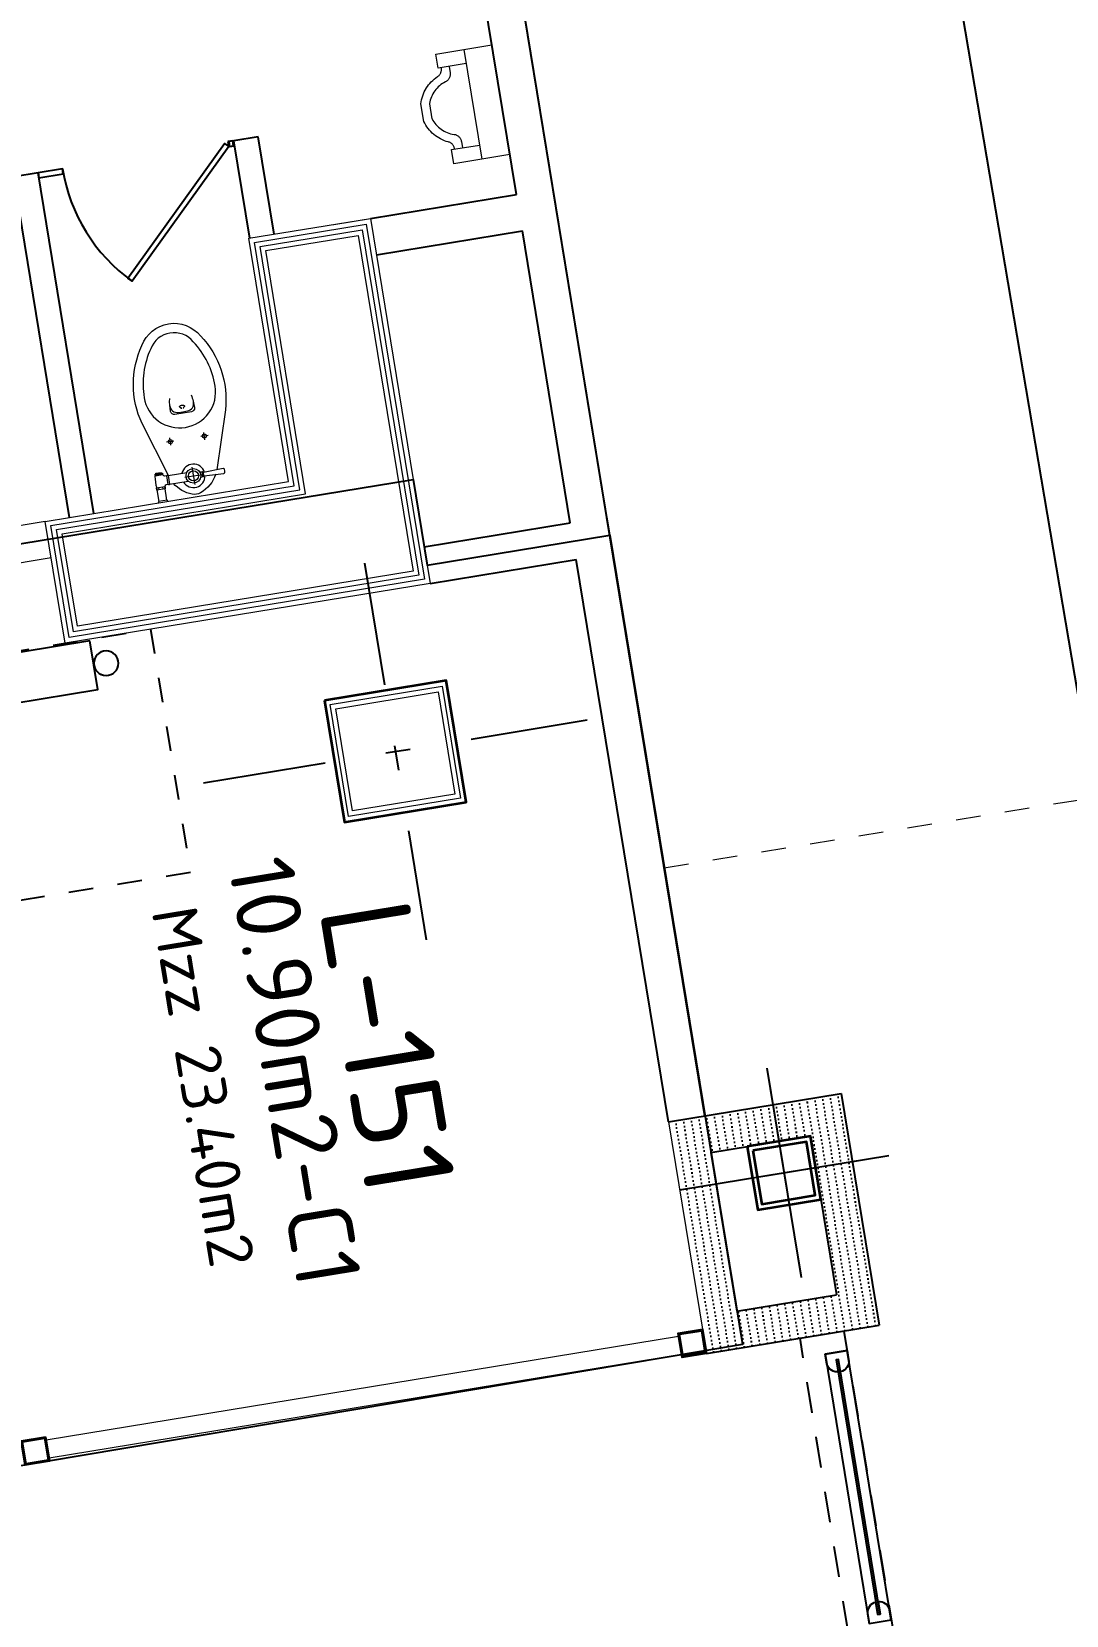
# Model space of a CAD drawing. Header units: metres. Extents: x 2 to 659295185, y -28 to 1124222152.
# Drawn here: x 655565.34 to 655569.53, y 1126666.44 to 1126672.86 of the extents above; entities that cross this region are included whole.
import ezdxf
from ezdxf.enums import TextEntityAlignment as Align

# ---------------------------------------------------------------- set-up
doc = ezdxf.new("R2010")
doc.units = ezdxf.units.M
doc.header["$MEASUREMENT"] = 0
for name, pattern in [('CCSM_C1_CUERPO BJ$0$CONTINUA', [0]), ('CCSM_C1_CUERPO BJ$0$DASHED', [0.75, 0.5, -0.25]), ('CCSM_C1_CUERPO BJ$0$HIDDEN2', [0.1875, 0.125, -0.0625]), ('CCSM_C1_CUERPO HP$0$CONTINUA', [0]), ('CCSM_XREF_ESTRUCTURA15$0$DASHDOT', [1, 0.5, -0.25, 0, -0.25]), ('CONTINUA', [0]), ('DASHDOT', [1, 0.5, -0.25, 0, -0.25]), ('HIDDEN', [0.375, 0.25, -0.125]), ('XREF VIALIDAD PORTONES Y ACCESOS 15-07-12LIMPIO$0$CCSM_C1_CUERPO BJ$0$CONTINUA', [0]), ('XREF VIALIDAD PORTONES Y ACCESOS 15-07-12LIMPIO$0$CCSM_C1_CUERPO BJ$0$DASHED', [0.75, 0.5, -0.25]), ('XREF VIALIDAD PORTONES Y ACCESOS 15-07-12LIMPIO$0$CCSM_C1_CUERPO HP$0$CONTINUA', [0]), ('XREF VIALIDAD PORTONES Y ACCESOS 15-07-12LIMPIO$0$DASHDOT', [25.4, 12.7, -6.35, 0, -6.35]), ('XREF VIALIDAD PORTONES Y ACCESOS 15-07-12LIMPIO$0$DASHED', [0.75, 0.5, -0.25])]:
    doc.linetypes.add(name, pattern=pattern)
doc.layers.get('0').update_dxf_attribs({"linetype": 'CONTINUOUS'})
for name, color, linetype in [('A-PARED', 2, 'CONTINUA'), ('ACOT', 7, 'CONTINUOUS'), ('AREAS ESTACIONAMIENTO', 150, 'CONTINUOUS'), ('CCSM_C1_CUERPO BJ$0$A-FRENTE DE LOCAL', 4, 'CONTINUOUS'), ('CCSM_C1_CUERPO BJ$0$A-PARED', 2, 'CCSM_C1_CUERPO BJ$0$CONTINUA'), ('CCSM_C1_CUERPO BJ$0$A-PROYECCIONES', 5, 'CCSM_C1_CUERPO BJ$0$DASHED'), ('CCSM_C1_CUERPO BJ$0$A-PUERTA', 5, 'CCSM_C1_CUERPO BJ$0$CONTINUA'), ('CCSM_C1_CUERPO BJ$0$A-SANITARIOS', 3, 'CONTINUOUS'), ('CCSM_C1_CUERPO BJ$0$ID_AREA EXACTA', 7, 'CONTINUOUS'), ('CCSM_C1_CUERPO BJ$0$ID_Nº LOCAL', 7, 'CONTINUOUS'), ('CCSM_C1_CUERPO BJ$0$ID_RUBRO', 7, 'CONTINUOUS'), ('CCSM_C1_CUERPO HP$0$A-MARCOS LOCALES', 4, 'CONTINUOUS'), ('CCSM_C1_CUERPO HP$0$A-PARED', 2, 'CCSM_C1_CUERPO HP$0$CONTINUA'), ('E-CB-COLUMNA', 2, 'CONTINUOUS'), ('E-eje columna', 9, 'CCSM_XREF_ESTRUCTURA15$0$DASHDOT'), ('MESAS DE FERIA', 7, 'CONTINUOUS'), ('Parcelas', 140, 'CONTINUOUS'), ('XREF VIALIDAD PORTONES Y ACCESOS 15-07-12LIMPIO$0$ACOT', 7, 'CONTINUOUS'), ('XREF VIALIDAD PORTONES Y ACCESOS 15-07-12LIMPIO$0$CCSM_C1_CUERPO BJ$0$A-PARED', 2, 'XREF VIALIDAD PORTONES Y ACCESOS 15-07-12LIMPIO$0$CCSM_C1_CUERPO BJ$0$CONTINUA'), ('XREF VIALIDAD PORTONES Y ACCESOS 15-07-12LIMPIO$0$CCSM_C1_CUERPO BJ$0$A-PROYECCIONES', 5, 'XREF VIALIDAD PORTONES Y ACCESOS 15-07-12LIMPIO$0$CCSM_C1_CUERPO BJ$0$DASHED'), ('XREF VIALIDAD PORTONES Y ACCESOS 15-07-12LIMPIO$0$CCSM_C1_CUERPO HP$0$A-PARED', 2, 'XREF VIALIDAD PORTONES Y ACCESOS 15-07-12LIMPIO$0$CCSM_C1_CUERPO HP$0$CONTINUA')]:
    doc.layers.add(name, color=color, linetype=linetype)
for name, color, linetype, lineweight in [('CCSM_C1_CUERPO A$0$A-EQUIPOS', 8, 'CONTINUOUS', 0), ('CCSM_C1_CUERPO A$0$A-PARED', 2, 'CONTINUOUS', 0), ('CCSM_XREF ESTRUCTURA15$0$E-CA-COLUMNA', 2, 'CONTINUOUS', 35), ('CCSM_XREF ESTRUCTURA15$0$E-CB-COLUMNA', 2, 'CONTINUOUS', 35), ('XREF VIALIDAD PORTONES Y ACCESOS 15-07-12LIMPIO$0$CCSM_XREF ESTRUCTURA15$0$E-CA-COLUMNA', 2, 'CONTINUOUS', 35)]:
    doc.layers.add(name, color=color, linetype=linetype, lineweight=lineweight)
doc.styles.add('CCSM_C1_CUERPO BJ$0$ROMANS', font='romans__.ttf')

# ---------------------------------------------------------------- blocks, each defined once
blk = doc.blocks.new('4X4')
at = {"layer": 'CCSM_C1_CUERPO HP$0$A-MARCOS LOCALES'}
for points in [[(72.9, -0.2149), (73, -0.2149), (73, -0.1149), (72.9, -0.1149)], [(72.905, -0.2099), (72.995, -0.2099), (72.995, -0.1199), (72.905, -0.1199)]]:
    blk.add_lwpolyline(points, close=True, dxfattribs=at)
blk = doc.blocks.new('CCSM_XREF ESTRUCTURA15$0$CCSM_COLUMNA REC')
at = {"layer": 'CCSM_XREF ESTRUCTURA15$0$E-CA-COLUMNA'}
blk.add_lwpolyline([(-0.25, -0.25), (0.25, -0.25), (0.25, 0.25), (-0.25, 0.25)], close=True, dxfattribs=at)
blk = doc.blocks.new('CCSM_C1_CUERPO BJ$0$IDENT LOCAL')
at = {"style": 'CCSM_C1_CUERPO BJ$0$ROMANS'}
for tag, height, p in [('AREA-EXACTA', 0.5, (0.587, 0.096)), ('NºLOCAL', 0.7, (1.17, 0.119)), ('RUBRO', 0.35, (0, 0)), ('USO', 0.35, (-0.587, -0.096))]:
    blk.add_attdef(tag, text='', height=height, rotation=279.3085, dxfattribs=at).set_placement(p, align=Align.BOTTOM_CENTER)
blk = doc.blocks.new('CCSM_COLUMNA REC')
blk.add_lwpolyline([(-0.25, -0.25), (0.25, -0.25), (0.25, 0.25), (-0.25, 0.25)], close=True)
at = {"layer": 'E-eje columna'}
for p, q in [((0, -0.7889), (0, 0.7889)), ((-0.7737, 0), (0.7737, 0))]:
    blk.add_line(p, q, dxfattribs=at)
blk = doc.blocks.new('ESC')
at = {"layer": 'MESAS DE FERIA'}
blk.add_lwpolyline([(68.2316, 75.5928), (68.9316, 75.5928), (68.9316, 75.3928), (68.2316, 75.3928)], close=True, dxfattribs=at)
for centre in [(68.1816, 75.4928), (68.9816, 75.4928)]:
    blk.add_circle(centre, 0.05, dxfattribs=at)
blk = doc.blocks.new('CCSM_C1_CUERPO A$0$urinario')
at = {"linetype": 'Continuous'}
for p, q in [((-0.225, 0), (-0.225, 0.2308)), ((-0.225, 0.2308), (-0.1673, 0.2308)), ((-0.1673, 0.2308), (-0.1673, 0.1154)), ((0.1673, 0.1154), (0.1673, 0.2308)), ((0.1673, 0.2308), (0.225, 0.2308)), ((0.225, 0.2308), (0.225, 0)), ((0.225, 0.1154), (-0.225, 0.1154)), ((0.225, 0), (-0.225, 0))]:
    blk.add_line(p, q, dxfattribs=at)
for points in [[(-0.1673, 0.2178), (-0.1659, 0.2178), (-0.1634, 0.2179), (-0.1609, 0.2182), (-0.1585, 0.2186), (-0.1561, 0.2193), (-0.1537, 0.22), (-0.1514, 0.221), (-0.1491, 0.2221), (-0.147, 0.2234), (-0.147, 0.2234), (-0.145, 0.2248), (-0.143, 0.2264), (-0.1412, 0.2281), (-0.1396, 0.23), (-0.138, 0.2319), (-0.1366, 0.234), (-0.1354, 0.2362), (-0.1343, 0.2384), (-0.1307, 0.2459), (-0.1267, 0.2532), (-0.1223, 0.2603), (-0.1175, 0.2672), (-0.1123, 0.2737), (-0.1068, 0.28), (-0.1009, 0.286), (-0.0947, 0.2916), (-0.0946, 0.2917), (-0.0882, 0.297), (-0.0814, 0.3019), (-0.0744, 0.3065), (-0.0671, 0.3106), (-0.0596, 0.3144), (-0.052, 0.3177), (-0.0441, 0.3206), (-0.0361, 0.3231), (0.0361, 0.3231), (0.0441, 0.3206), (0.052, 0.3177), (0.0596, 0.3144), (0.0671, 0.3106), (0.0744, 0.3065), (0.0814, 0.302), (0.0882, 0.297), (0.0947, 0.2918), (0.0947, 0.2917), (0.0948, 0.2917), (0.1009, 0.286), (0.1068, 0.28), (0.1123, 0.2738), (0.1175, 0.2672), (0.1223, 0.2603), (0.1267, 0.2532), (0.1307, 0.2459), (0.1343, 0.2384), (0.1354, 0.2362), (0.1366, 0.234), (0.138, 0.2319), (0.1396, 0.23), (0.1413, 0.2282), (0.1431, 0.2265), (0.145, 0.2249), (0.147, 0.2234), (0.1471, 0.2234), (0.1492, 0.2221), (0.1514, 0.221), (0.1537, 0.22), (0.1561, 0.2193), (0.1585, 0.2186), (0.1609, 0.2182), (0.1634, 0.2179), (0.1658, 0.2178), (0.1659, 0.2178), (0.1673, 0.2178)], [(0.1673, 0.1859), (0.141, 0.1859), (0.1408, 0.1859), (0.1381, 0.186), (0.1354, 0.1863), (0.1327, 0.1869), (0.13, 0.1876), (0.1275, 0.1886), (0.125, 0.1898), (0.1226, 0.1911), (0.1203, 0.1927), (0.1182, 0.1944), (0.1162, 0.1963), (0.1143, 0.1984), (0.1126, 0.2006), (0.1111, 0.2029), (0.1098, 0.2053), (0.1087, 0.2079), (0.1078, 0.2105), (0.1055, 0.2172), (0.1029, 0.2238), (0.0998, 0.2302), (0.0964, 0.2364), (0.0926, 0.2424), (0.0884, 0.2482), (0.0839, 0.2537), (0.079, 0.2589), (0.0739, 0.2638), (0.0685, 0.2684), (0.0628, 0.2727), (0.0569, 0.2766), (0.0507, 0.2801), (0.0444, 0.2833), (0.0378, 0.2861), (0.0312, 0.2884), (0.031, 0.2885), (-0.031, 0.2885), (-0.0312, 0.2884), (-0.0378, 0.2861), (-0.0444, 0.2833), (-0.0507, 0.2801), (-0.0569, 0.2766), (-0.0628, 0.2727), (-0.0685, 0.2684), (-0.0739, 0.2638), (-0.079, 0.2589), (-0.0839, 0.2537), (-0.0884, 0.2482), (-0.0925, 0.2425), (-0.0963, 0.2365), (-0.0998, 0.2302), (-0.1028, 0.2238), (-0.1055, 0.2173), (-0.1077, 0.2105), (-0.1078, 0.2105), (-0.1087, 0.2079), (-0.1098, 0.2053), (-0.1111, 0.2029), (-0.1126, 0.2006), (-0.1143, 0.1984), (-0.1162, 0.1963), (-0.1182, 0.1944), (-0.1203, 0.1927), (-0.1226, 0.1911), (-0.125, 0.1898), (-0.1275, 0.1886), (-0.13, 0.1876), (-0.1327, 0.1869), (-0.1354, 0.1863), (-0.1381, 0.186), (-0.1408, 0.1859), (-0.1409, 0.1859), (-0.1673, 0.1859)]]:
    blk.add_lwpolyline(points, dxfattribs=at)
blk = doc.blocks.new('CCSM_C1_CUERPO A$0$CARO-PLT')
for p, q in [((0, -0.1214), (0, -0.05)), ((0.1232, -0.0615), (0.1232, -0.0055)), ((0.1307, -0.0615), (0.1307, -0.0525)), ((0.1462, -0.0525), (0.1462, -0.0615)), ((0.1537, -0.0055), (0.1537, -0.0615)), ((-0.0372, -0.076), (-0.0372, -0.0961)), ((0.0357, -0.0857), (-0.0357, -0.0857)), ((0.1013, -0.068), (0.0239, -0.068)), ((0.1013, -0.1032), (0.024, -0.1032)), ((-0.085, -0.2377), (-0.055, -0.2377)), ((-0.07, -0.2227), (-0.07, -0.2527)), ((0.055, -0.2377), (0.085, -0.2377)), ((0.07, -0.2227), (0.07, -0.2527))]:
    blk.add_line(p, q)
for points in [[(0.118, 0), (0.1207, -0.0055), (0.1562, -0.0055), (0.1588, 0)], [(-0.0397, -0.076), (-0.0422, -0.0794), (-0.0422, -0.0919), (-0.0397, -0.0961)], [(-0.0281, -0.076), (-0.0397, -0.076), (-0.0397, -0.0961), (-0.0279, -0.0961)]]:
    blk.add_lwpolyline(points)
for points in [[(-0.0905, -0.0771, -0.184776), (-0.0173, -0.0131, -0.178359), (0.0173, -0.0131, -0.164856), (0.0852, -0.068)], [(0.1063, -0.1032), (0.1147, -0.1032, -0.39071), (0.1207, -0.1087, 0.39071), (0.1217, -0.1096), (0.1532, -0.1096, 0.368077), (0.1542, -0.1088, 0.077411), (0.1545, -0.0615)], [(0.1063, -0.068), (0.1147, -0.068, 0.331964), (0.1217, -0.0615)], [(0.1, -0.1032), (0.1712, -0.3289, -0.220845), (0.1204, -0.6412, -0.267949), (0, -0.7107, -0.267949), (-0.1204, -0.6412, -0.220845), (-0.1712, -0.3289), (-0.0971, -0.0941, -0.200507)], [(-0.0422, -0.0794), (-0.1234, -0.0754, 0.428639), (-0.1287, -0.0804), (-0.1287, -0.0853), (-0.1287, -0.0901, 0.42603), (-0.1235, -0.0951), (-0.0422, -0.0919)], [(0.1217, -0.1096), (0.1217, -0.1111, 0.414214), (0.1227, -0.1121), (0.1522, -0.1121, 0.414214), (0.1532, -0.1111), (0.1532, -0.1096)], [(0.1522, -0.1121), (0.1522, -0.1161, -0.414214), (0.1512, -0.1171), (0.1237, -0.1171, -0.414214), (0.1227, -0.1161), (0.1227, -0.1121)], [(0.1485, -0.1171), (0.1485, -0.1199, -0.414214), (0.1475, -0.1209), (0.1374, -0.1209), (0.1274, -0.1209, -0.414214), (0.1264, -0.1199), (0.1264, -0.1171)], [(-0.0442, -0.4107, -0.060428), (-0.049, -0.3582, -0.405477), (-0.034, -0.3437), (0, -0.3437), (0.034, -0.3437, -0.405477), (0.049, -0.3582, -0.060428), (0.0442, -0.4107)], [(0.0484, -0.3815, 0.43678), (0.0185, -0.3492), (0, -0.3492), (-0.0185, -0.3492, 0.43678), (-0.0484, -0.3815)], [(0.004, -0.3612), (0.004, -0.3638, 0.310791), (0.0056, -0.3661, -0.034503), (0.0071, -0.3668, -0.106031), (0.0094, -0.3688, -0.162613), (0.01, -0.3707, -0.162613), (0.0094, -0.3726, -0.106031), (0.0071, -0.3746, -0.069899), (0.004, -0.3757, -0.056135), (0, -0.3762, -0.056135), (-0.004, -0.3757, -0.069899), (-0.0071, -0.3746, -0.106031), (-0.0094, -0.3726, -0.162613), (-0.01, -0.3707, -0.162613), (-0.0094, -0.3688, -0.106031), (-0.0071, -0.3668, -0.034503), (-0.0056, -0.3661, 0.310791), (-0.004, -0.3638), (-0.004, -0.3612)]]:
    blk.add_lwpolyline(points, format="xyb")
blk.add_lwpolyline([(0.1552, -0.0615), (0.1217, -0.0615), (0.1207, -0.0605), (0.1207, -0.0535), (0.1217, -0.0525), (0.1552, -0.0525), (0.1562, -0.0535), (0.1562, -0.0605)], close=True)
for points in [[(0.1038, -0.1057), (0.1037, -0.1057, -0.414214), (0.1013, -0.1033), (0.1013, -0.068, -0.414214), (0.1038, -0.0655), (0.1039, -0.0655, -0.414214), (0.1063, -0.0679), (0.1063, -0.1032, -0.414214)], [(0, -0.6727, 0.267949), (0.0875, -0.6222, 0.149412), (0.146, -0.4307, 0.414214), (0, -0.2847, 0.414214), (-0.146, -0.4307, 0.149412), (-0.0875, -0.6222, 0.267949)]]:
    blk.add_lwpolyline(points, format="xyb", close=True)
for centre, radius in [((0, -0.0857), 0.0297), ((0, -0.0857), 0.0204), ((-0.07, -0.2377), 0.008), ((0.07, -0.2377), 0.008)]:
    blk.add_circle(centre, radius)
for start, end in [(21.94592, 172.11929), (187.71614, 338.33307)]:
    blk.add_arc((0, -0.0857), 0.0474, start, end)

msp = doc.modelspace()

# ---------------------------------------------------------------- hatches: boundary and pattern name
at = {"layer": 'CCSM_C1_CUERPO HP$0$A-PARED'}
h = msp.add_hatch(dxfattribs=at)
h.set_pattern_fill('DOTS', color=9, scale=0.02)
h.set_pattern_definition([(279.307, (655565.218785, 1126663.89698), (0.03389942, -0.01053128), [0, -0.03175])])
h.paths.add_polyline_path([(655568.0738, 1126667.4996), (655568.7742, 1126667.6144), (655568.6202, 1126668.5539), (655567.9197, 1126668.4391)])
h.paths.add_polyline_path([(655568.092, 1126668.3154), (655568.1975, 1126667.6719), (655568.6019, 1126667.7381), (655568.4965, 1126668.3817)], flags=16)
h = msp.add_hatch(dxfattribs=at)
h.set_pattern_fill('DOTS', color=9, scale=0.02)
h.set_pattern_definition([(279.307, (655564.21482, 1126670.023137), (0.03389942, -0.01053128), [0, -0.03175])])
h.paths.add_polyline_path([(655568.0738, 1126667.4996), (655568.7742, 1126667.6144), (655568.6202, 1126668.5539), (655567.9197, 1126668.4391)])
h.paths.add_polyline_path([(655568.092, 1126668.3154), (655568.1975, 1126667.6719), (655568.6019, 1126667.7381), (655568.4965, 1126668.3817)], flags=16)
h = msp.add_hatch(dxfattribs=at)
h.set_pattern_fill('DOTS', color=9, scale=0.02, angle=0.00014)
h.set_pattern_definition([(279.30714, (655565.218802, 1126663.896977), (0.03389944, -0.0105312), [0, -0.03175])])
h.paths.add_polyline_path([(655568.0738, 1126667.4996), (655568.7742, 1126667.6144), (655568.6202, 1126668.5539), (655567.9198, 1126668.4391)])
h.paths.add_polyline_path([(655568.092, 1126668.3154), (655568.1975, 1126667.6719), (655568.6019, 1126667.7381), (655568.4965, 1126668.3817)], flags=16)
h = msp.add_hatch(dxfattribs=at)
h.set_pattern_fill('DOTS', color=9, scale=0.02, angle=0.00014)
h.set_pattern_definition([(279.30714, (655564.214823, 1126670.023132), (0.03389944, -0.0105312), [0, -0.03175])])
h.paths.add_polyline_path([(655568.0738, 1126667.4996), (655568.7742, 1126667.6144), (655568.6202, 1126668.5539), (655567.9198, 1126668.4391)])
h.paths.add_polyline_path([(655568.092, 1126668.3154), (655568.1975, 1126667.6719), (655568.6019, 1126667.7381), (655568.4965, 1126668.3817)], flags=16)
at = {"layer": 'XREF VIALIDAD PORTONES Y ACCESOS 15-07-12LIMPIO$0$CCSM_C1_CUERPO HP$0$A-PARED'}
h = msp.add_hatch(dxfattribs=at)
h.set_pattern_fill('DOTS', color=9, scale=0.02, angle=0.00014)
h.set_pattern_definition([(279.30714, (655565.218802, 1126663.896977), (0.03389944, -0.0105312), [0, -0.03175])])
h.paths.add_polyline_path([(655568.0738, 1126667.4996), (655568.7742, 1126667.6144), (655568.6202, 1126668.5539), (655567.9198, 1126668.4391)])
h.paths.add_polyline_path([(655568.092, 1126668.3154), (655568.1975, 1126667.6719), (655568.6019, 1126667.7381), (655568.4965, 1126668.3817)], flags=16)
h = msp.add_hatch(dxfattribs=at)
h.set_pattern_fill('DOTS', color=9, scale=0.02, angle=0.00014)
h.set_pattern_definition([(279.30714, (655564.214823, 1126670.023132), (0.03389944, -0.0105312), [0, -0.03175])])
h.paths.add_polyline_path([(655568.0738, 1126667.4996), (655568.7742, 1126667.6144), (655568.6202, 1126668.5539), (655567.9198, 1126668.4391)])
h.paths.add_polyline_path([(655568.092, 1126668.3154), (655568.1975, 1126667.6719), (655568.6019, 1126667.7381), (655568.4965, 1126668.3817)], flags=16)

# ---------------------------------------------------------------- linework, layer by layer
at = {"layer": 'A-PARED', "color": 6, "lineweight": 5, "ltscale": 0.01}
msp.add_lwpolyline([(655566.9532, 1126670.6237), (655566.9532, 1126670.6237), (655565.473, 1126670.3811), (655565.3921, 1126670.8745), (655566.3789, 1126671.0363), (655566.2172, 1126672.0231), (655566.7106, 1126672.104), (655566.9532, 1126670.6237), (655566.9532, 1126670.6237)], dxfattribs=at)
for points in [[(655566.9303, 1126670.6402), (655565.4895, 1126670.4041), (655565.4151, 1126670.858), (655566.4019, 1126671.0198), (655566.2402, 1126672.0066), (655566.6941, 1126672.081)], [(655566.9073, 1126670.6567), (655565.506, 1126670.427), (655565.438, 1126670.8415), (655566.4249, 1126671.0033), (655566.2631, 1126671.9901), (655566.6776, 1126672.058)], [(655566.8843, 1126670.6732), (655565.5225, 1126670.45), (655565.461, 1126670.825), (655566.4479, 1126670.9868), (655566.2861, 1126671.9736), (655566.6611, 1126672.035)], [(655566.6057, 1126669.6548), (655566.5249, 1126670.1482), (655567.0183, 1126670.229), (655567.0992, 1126669.7356)], [(655566.6057, 1126669.6548), (655566.5249, 1126670.1482), (655567.0183, 1126670.229), (655567.0992, 1126669.7356)], [(655566.6222, 1126669.6777), (655566.5478, 1126670.1317), (655567.0018, 1126670.2061), (655567.0762, 1126669.7521)], [(655566.6222, 1126669.6777), (655566.5478, 1126670.1317), (655567.0018, 1126670.2061), (655567.0762, 1126669.7521)], [(655566.6387, 1126669.7007), (655566.5708, 1126670.1152), (655566.9853, 1126670.1831), (655567.0532, 1126669.7686)], [(655566.6387, 1126669.7007), (655566.5708, 1126670.1152), (655566.9853, 1126670.1831), (655567.0532, 1126669.7686)]]:
    msp.add_lwpolyline(points, close=True, dxfattribs=at)
at = {"layer": 'A-PARED', "color": 1, "lineweight": 5}
for points in [[(655566.6057, 1126669.6548), (655566.5249, 1126670.1482), (655567.0183, 1126670.229), (655567.0992, 1126669.7356)], [(655566.6057, 1126669.6548), (655566.5249, 1126670.1482), (655567.0183, 1126670.229), (655567.0992, 1126669.7356)], [(655566.6222, 1126669.6777), (655566.5478, 1126670.1317), (655567.0018, 1126670.2061), (655567.0762, 1126669.7521)], [(655566.6222, 1126669.6777), (655566.5478, 1126670.1317), (655567.0018, 1126670.2061), (655567.0762, 1126669.7521)], [(655566.6387, 1126669.7007), (655566.5708, 1126670.1152), (655566.9853, 1126670.1831), (655567.0532, 1126669.7686)], [(655566.6387, 1126669.7007), (655566.5708, 1126670.1152), (655566.9853, 1126670.1831), (655567.0532, 1126669.7686)]]:
    msp.add_lwpolyline(points, close=True, dxfattribs=at)
at = {"layer": 'ACOT', "color": 12, "linetype": 'DASHDOT'}
for p, q in [((655568.3195, 1126668.6567), (655568.4586, 1126667.808)), ((655568.3195, 1126668.6567), (655568.4586, 1126667.808)), ((655568.8134, 1126668.3019), (655567.965, 1126668.1628)), ((655568.8134, 1126668.3019), (655567.965, 1126668.1628))]:
    msp.add_line(p, q, dxfattribs=at)
at = {"layer": 'AREAS ESTACIONAMIENTO'}
msp.add_lwpolyline([(655565.2365, 1126667.0348), (655564.6431, 1126670.6781), (655566.8841, 1126671.0454), (655566.9411, 1126670.6977), (655567.6817, 1126670.8191), (655568.2197, 1126667.5363)], close=True, dxfattribs=at)
msp.add_lwpolyline([(655565.2365, 1126667.0348), (655564.6431, 1126670.6781), (655566.8841, 1126671.0454), (655566.9411, 1126670.6977), (655567.6817, 1126670.8191), (655568.2197, 1126667.5363)], close=True, dxfattribs=at)
at = {"layer": 'CCSM_C1_CUERPO A$0$A-PARED', "lineweight": 5}
msp.add_line((655566.5626, 1126672.0797), (655566.7106, 1126672.104), dxfattribs=at)
at = {"layer": 'CCSM_C1_CUERPO BJ$0$A-FRENTE DE LOCAL', "lineweight": 5}
for points in [[(655565.3951, 1126667.1494), (655567.9609, 1126667.5699)], [(655565.3951, 1126667.1494), (655567.9609, 1126667.5699)], [(655567.973, 1126667.4958), (655565.4072, 1126667.0754)], [(655567.9731, 1126667.4958), (655565.4072, 1126667.0754)]]:
    msp.add_lwpolyline(points, dxfattribs=at)
at = {"layer": 'CCSM_C1_CUERPO BJ$0$A-PARED', "lineweight": 5}
for p, q in [((655565.3921, 1126670.8745), (655564.7013, 1126670.7613)), ((655565.4164, 1126670.7265), (655564.7261, 1126670.6133)), ((655567.9197, 1126668.4391), (655568.0738, 1126667.4996)), ((655567.9197, 1126668.4391), (655568.0738, 1126667.4996)), ((655567.9198, 1126668.4391), (655568.0738, 1126667.4996)), ((655567.9198, 1126668.4391), (655568.0738, 1126667.4996))]:
    msp.add_line(p, q, dxfattribs=at)
at = {"layer": 'CCSM_C1_CUERPO BJ$0$A-PROYECCIONES', "color": 12, "linetype": 'CCSM_C1_CUERPO BJ$0$HIDDEN2'}
for points in [[(655568.4535, 1126667.5618), (655568.6312, 1126667.5909), (655569.4813, 1126662.4044), (655569.3037, 1126662.3752), (655568.4535, 1126667.5618)], [(655568.4535, 1126667.5618), (655568.6312, 1126667.5909), (655569.4813, 1126662.4044), (655569.3037, 1126662.3753), (655568.4535, 1126667.5618)]]:
    msp.add_lwpolyline(points, dxfattribs=at)
at = {"layer": 'CCSM_C1_CUERPO BJ$0$A-PUERTA', "color": 8}
msp.add_lwpolyline([(655568.5553, 1126667.4974), (655568.7343, 1126666.4053), (655568.8231, 1126666.4198), (655568.6441, 1126667.512)], close=True, dxfattribs=at)
msp.add_lwpolyline([(655568.5553, 1126667.4974), (655568.7343, 1126666.4053), (655568.8231, 1126666.4198), (655568.6441, 1126667.512)], close=True, dxfattribs=at)
at = {"layer": 'CCSM_C1_CUERPO BJ$0$A-PUERTA'}
for points in [[(655568.6077, 1126667.425), (655568.6126, 1126667.4258, -0.389175), (655568.5618, 1126667.458), (655568.5553, 1126667.4974), (655568.6441, 1126667.512), (655568.6506, 1126667.4725, -0.414214), (655568.6176, 1126667.4266), (655568.6176, 1126667.4266), (655568.6095, 1126667.4759), (655568.5996, 1126667.4743)], [(655568.6077, 1126667.425), (655568.6126, 1126667.4258, -0.389175), (655568.5618, 1126667.458), (655568.5553, 1126667.4974), (655568.6441, 1126667.512), (655568.6506, 1126667.4725, -0.414214), (655568.6176, 1126667.4266), (655568.6176, 1126667.4266), (655568.6095, 1126667.4759), (655568.5996, 1126667.4743)], [(655568.7608, 1126666.4907), (655568.7608, 1126666.4907, 0.414214), (655568.7278, 1126666.4447), (655568.7343, 1126666.4053), (655568.8231, 1126666.4198), (655568.8166, 1126666.4593, 0.414214), (655568.7707, 1126666.4923), (655568.7707, 1126666.4923), (655568.7788, 1126666.443), (655568.7689, 1126666.4414)], [(655568.7608, 1126666.4907), (655568.7608, 1126666.4907, 0.414214), (655568.7278, 1126666.4448), (655568.7343, 1126666.4053), (655568.8231, 1126666.4198), (655568.8167, 1126666.4593, 0.414214), (655568.7707, 1126666.4923), (655568.7707, 1126666.4923), (655568.7788, 1126666.443), (655568.7689, 1126666.4414)]]:
    msp.add_lwpolyline(points, format="xyb", close=True, dxfattribs=at)
at = {"layer": 'CCSM_C1_CUERPO BJ$0$A-PUERTA', "color": 135}
msp.add_lwpolyline([(655568.5996, 1126667.4743), (655568.7689, 1126666.4414), (655568.7788, 1126666.443), (655568.6095, 1126667.4759)], close=True, dxfattribs=at)
msp.add_lwpolyline([(655568.5996, 1126667.4743), (655568.7689, 1126666.4414), (655568.7788, 1126666.443), (655568.6095, 1126667.4759)], close=True, dxfattribs=at)
at = {"layer": 'CCSM_C1_CUERPO BJ$0$A-SANITARIOS'}
for points in [[(655566.1327, 1126672.4151), (655566.1359, 1126672.3954), (655566.1557, 1126672.3986), (655566.1525, 1126672.4184)], [(655566.1366, 1126672.4152), (655566.1399, 1126672.3955), (655566.1597, 1126672.3987), (655566.1564, 1126672.4185)], [(655566.1359, 1126672.3954), (655565.7438, 1126671.8495), (655565.7274, 1126671.8613), (655566.1196, 1126672.4071)], [(655565.363, 1126672.2884), (655565.3663, 1126672.2687), (655565.4652, 1126672.2849), (655565.462, 1126672.3046)]]:
    msp.add_lwpolyline(points, close=True, dxfattribs=at)
msp.add_arc((655566.1525, 1126672.4178), 0.7, 189.30872, 234.27577, dxfattribs=at)
at = {"layer": 'CCSM_C1_CUERPO HP$0$A-PARED'}
for p, q in [((655567.3033, 1126672.2011), (655566.6582, 1126676.1378)), ((655568.0678, 1126668.4634), (655566.806, 1126676.1621)), ((655568.0678, 1126668.4634), (655566.806, 1126676.1621)), ((655568.0678, 1126668.4634), (655567.0324, 1126674.7805)), ((655567.3033, 1126672.2011), (655566.9088, 1126674.6083)), ((655566.2551, 1126672.4346), (655566.1564, 1126672.4185)), ((655566.2211, 1126672.0237), (655566.1564, 1126672.4185)), ((655566.3198, 1126672.0399), (655566.2551, 1126672.4346)), ((655565.363, 1126672.2884), (655565.2643, 1126672.2722)), ((655565.5895, 1126670.9069), (655565.363, 1126672.2884)), ((655565.4908, 1126670.8907), (655565.2643, 1126672.2722)), ((655566.7106, 1126672.104), (655567.3033, 1126672.2011)), ((655566.7349, 1126671.9559), (655567.3275, 1126672.0531)), ((655567.5216, 1126670.8689), (655567.3275, 1126672.0531)), ((655566.929, 1126670.7717), (655567.5216, 1126670.8689)), ((655566.929, 1126670.7717), (655567.5216, 1126670.8689)), ((655568.0678, 1126668.4634), (655567.6696, 1126670.8931)), ((655568.0678, 1126668.4634), (655567.6696, 1126670.8931)), ((655566.9532, 1126670.6237), (655567.5459, 1126670.7208)), ((655566.9532, 1126670.6237), (655567.5459, 1126670.7208)), ((655567.9197, 1126668.4391), (655567.5459, 1126670.7208)), ((655567.9197, 1126668.4391), (655567.5459, 1126670.7208)), ((655567.9198, 1126668.4391), (655567.5459, 1126670.7208)), ((655567.9198, 1126668.4391), (655567.5459, 1126670.7208)), ((655567.9197, 1126668.4391), (655568.6202, 1126668.5539)), ((655567.9198, 1126668.4391), (655568.6202, 1126668.5539)), ((655568.6202, 1126668.5539), (655568.7742, 1126667.6144)), ((655568.6202, 1126668.5539), (655568.7742, 1126667.6144)), ((655568.092, 1126668.3154), (655568.4965, 1126668.3817)), ((655568.092, 1126668.3154), (655568.4965, 1126668.3817)), ((655568.4965, 1126668.3817), (655568.6019, 1126667.7381)), ((655568.4965, 1126668.3817), (655568.6019, 1126667.7381)), ((655568.092, 1126668.3154), (655568.1975, 1126667.6719)), ((655568.092, 1126668.3154), (655568.1975, 1126667.6719)), ((655568.092, 1126668.3154), (655568.1975, 1126667.6719)), ((655568.092, 1126668.3154), (655568.1975, 1126667.6719)), ((655568.1975, 1126667.6719), (655568.6019, 1126667.7381)), ((655568.1975, 1126667.6719), (655568.6019, 1126667.7381)), ((655568.0738, 1126667.4996), (655568.7742, 1126667.6144)), ((655568.0738, 1126667.4996), (655568.7742, 1126667.6144))]:
    msp.add_line(p, q, dxfattribs=at)
at = {"layer": 'CCSM_XREF ESTRUCTURA15$0$E-CA-COLUMNA', "color": 3}
msp.add_lwpolyline([(655568.2397, 1126668.3396), (655568.2818, 1126668.083), (655568.5383, 1126668.1251), (655568.4963, 1126668.3816)], close=True, dxfattribs=at)
msp.add_lwpolyline([(655568.2397, 1126668.3396), (655568.2818, 1126668.083), (655568.5383, 1126668.1251), (655568.4963, 1126668.3816)], close=True, dxfattribs=at)
at = {"layer": 'CCSM_XREF ESTRUCTURA15$0$E-CA-COLUMNA', "color": 12}
msp.add_lwpolyline([(655568.2627, 1126668.3231), (655568.2983, 1126668.106), (655568.5154, 1126668.1416), (655568.4798, 1126668.3587)], close=True, dxfattribs=at)
msp.add_lwpolyline([(655568.2627, 1126668.3231), (655568.2983, 1126668.106), (655568.5154, 1126668.1416), (655568.4798, 1126668.3587)], close=True, dxfattribs=at)
at = {"layer": 'MESAS DE FERIA', "linetype": 'HIDDEN', "ltscale": 0.05}
for points in [[(655564.8321, 1126670.276), (655565.8189, 1126670.4378), (655565.9807, 1126669.451), (655564.9938, 1126669.2892)], [(655564.8321, 1126670.276), (655565.8189, 1126670.4378), (655565.9807, 1126669.451), (655564.9939, 1126669.2892)]]:
    msp.add_lwpolyline(points, close=True, dxfattribs=at)
at = {"layer": 'Parcelas', "lineweight": -3}
msp.add_lwpolyline([(655665, 1126303), (655670, 1126341), (655654, 1126424), (655641, 1126483), (655631, 1126535), (655619, 1126532), (655610, 1126585), (655595, 1126588), (655583, 1126591), (655553, 1126768)], dxfattribs=at)
at = {"layer": 'XREF VIALIDAD PORTONES Y ACCESOS 15-07-12LIMPIO$0$ACOT', "color": 12, "linetype": 'XREF VIALIDAD PORTONES Y ACCESOS 15-07-12LIMPIO$0$DASHDOT'}
for p, q in [((655568.3195, 1126668.6567), (655568.4586, 1126667.808)), ((655568.8134, 1126668.3019), (655567.965, 1126668.1628))]:
    msp.add_line(p, q, dxfattribs=at)
at = {"layer": 'XREF VIALIDAD PORTONES Y ACCESOS 15-07-12LIMPIO$0$CCSM_C1_CUERPO BJ$0$A-PARED', "lineweight": 5}
msp.add_line((655567.9198, 1126668.4391), (655568.0738, 1126667.4996), dxfattribs=at)
at = {"layer": 'XREF VIALIDAD PORTONES Y ACCESOS 15-07-12LIMPIO$0$CCSM_C1_CUERPO BJ$0$A-PROYECCIONES', "linetype": 'XREF VIALIDAD PORTONES Y ACCESOS 15-07-12LIMPIO$0$DASHED', "lineweight": 5, "ltscale": 0.05}
msp.add_lwpolyline([(655567.9026, 1126669.4699), (655570.9599, 1126669.9711), (655571.1576, 1126668.7647), (655571.569, 1126668.8321), (655571.5941, 1126668.6791), (655571.1827, 1126668.6117), (655572.2252, 1126662.2516), (655572.6366, 1126662.319), (655572.6616, 1126662.1661), (655572.2502, 1126662.0986), (655572.448, 1126660.8922), (655569.3909, 1126660.3912)], dxfattribs=at)
at = {"layer": 'XREF VIALIDAD PORTONES Y ACCESOS 15-07-12LIMPIO$0$CCSM_C1_CUERPO HP$0$A-PARED'}
for p, q in [((655567.9198, 1126668.4391), (655568.6202, 1126668.5539)), ((655568.6202, 1126668.5539), (655568.7742, 1126667.6144)), ((655568.092, 1126668.3154), (655568.4965, 1126668.3817)), ((655568.4965, 1126668.3817), (655568.6019, 1126667.7381)), ((655568.092, 1126668.3154), (655568.1975, 1126667.6719)), ((655568.1975, 1126667.6719), (655568.6019, 1126667.7381)), ((655568.0738, 1126667.4996), (655568.7742, 1126667.6144))]:
    msp.add_line(p, q, dxfattribs=at)
at = {"layer": 'XREF VIALIDAD PORTONES Y ACCESOS 15-07-12LIMPIO$0$CCSM_XREF ESTRUCTURA15$0$E-CA-COLUMNA', "color": 3}
msp.add_lwpolyline([(655568.2397, 1126668.3396), (655568.2818, 1126668.083), (655568.5383, 1126668.1251), (655568.4963, 1126668.3816)], close=True, dxfattribs=at)
at = {"layer": 'XREF VIALIDAD PORTONES Y ACCESOS 15-07-12LIMPIO$0$CCSM_XREF ESTRUCTURA15$0$E-CA-COLUMNA', "color": 12}
msp.add_lwpolyline([(655568.2627, 1126668.3231), (655568.2983, 1126668.106), (655568.5154, 1126668.1416), (655568.4798, 1126668.3587)], close=True, dxfattribs=at)

# ---------------------------------------------------------------- block references
at = {"lineweight": 5}
ref = msp.add_blockref('CCSM_C1_CUERPO BJ$0$IDENT LOCAL', (655565.7468, 1126668.5735), dxfattribs=dict(at, xscale=-0.5249999999704886, yscale=0.5249999999068677, zscale=0.5250000000230712, rotation=198.6307160016475))
ref.add_attrib('NºLOCAL', 'L-151', dxfattribs={"layer": 'CCSM_C1_CUERPO BJ$0$ID_Nº LOCAL', "height": 0.3675, "rotation": 279.32226, "style": 'CCSM_C1_CUERPO BJ$0$ROMANS'}).set_placement((655566.4902, 1126668.6955), align=Align.BOTTOM_CENTER)
ref.add_attrib('RUBRO', 'Mzz 23.40m2', dxfattribs={"layer": 'CCSM_C1_CUERPO BJ$0$ID_RUBRO', "height": 0.18375, "rotation": 279.32226, "style": 'CCSM_C1_CUERPO BJ$0$ROMANS'}).set_placement((655565.8882, 1126668.5587), align=Align.BOTTOM_CENTER)
ref.add_attrib('AREA-EXACTA', '10.90m2-C1', dxfattribs={"layer": 'CCSM_C1_CUERPO BJ$0$ID_AREA EXACTA', "height": 0.2625, "rotation": 279.32226, "style": 'CCSM_C1_CUERPO BJ$0$ROMANS'}).set_placement((655566.1964, 1126668.6093), align=Align.BOTTOM_CENTER)
ref = msp.add_blockref('CCSM_C1_CUERPO BJ$0$IDENT LOCAL', (655565.7468, 1126668.5735), dxfattribs=dict(at, xscale=-0.5249999999511739, yscale=0.5249999999068677, zscale=0.5250000000230711, rotation=198.6308576130388))
ref.add_attrib('NºLOCAL', 'L-151', dxfattribs={"layer": 'CCSM_C1_CUERPO BJ$0$ID_Nº LOCAL', "height": 0.3675, "rotation": 279.32241, "style": 'CCSM_C1_CUERPO BJ$0$ROMANS'}).set_placement((655566.4902, 1126668.6955), align=Align.BOTTOM_CENTER)
ref.add_attrib('RUBRO', 'Mzz 23.40m2', dxfattribs={"layer": 'CCSM_C1_CUERPO BJ$0$ID_RUBRO', "height": 0.18375, "rotation": 279.32241, "style": 'CCSM_C1_CUERPO BJ$0$ROMANS'}).set_placement((655565.8882, 1126668.5587), align=Align.BOTTOM_CENTER)
ref.add_attrib('AREA-EXACTA', '10.90m2-C1', dxfattribs={"layer": 'CCSM_C1_CUERPO BJ$0$ID_AREA EXACTA', "height": 0.2625, "rotation": 279.32241, "style": 'CCSM_C1_CUERPO BJ$0$ROMANS'}).set_placement((655566.1965, 1126668.6093), align=Align.BOTTOM_CENTER)
at = {"layer": 'A-PARED', "color": 5, "lineweight": 5, "ltscale": 0.01}
for rotation in [279.308451246938, 279.3085927561572]:
    msp.add_blockref('CCSM_COLUMNA REC', (655566.812, 1126669.9419), dxfattribs=dict(at, rotation=rotation))
at = {"layer": 'CCSM_C1_CUERPO A$0$A-EQUIPOS', "lineweight": 5}
for name, p, rotation in [('CCSM_C1_CUERPO A$0$urinario', (655567.2403, 1126672.5851), 99.30859299959239), ('CCSM_C1_CUERPO A$0$CARO-PLT', (655566.0067, 1126670.9752), 189.3085927353315)]:
    msp.add_blockref(name, p, dxfattribs=dict(at, rotation=rotation))
at = {"layer": 'CCSM_C1_CUERPO HP$0$A-PARED', "xscale": -1}
for p, rotation in [((655556.0576, 1126739.5042), 99.3055415833355), ((655556.0576, 1126739.5042), 99.3055415833355), ((655556.0576, 1126739.5042), 99.3055415833355), ((655556.0575, 1126739.5041), 99.30568320002877), ((655556.0575, 1126739.5041), 99.30568320002877), ((655556.0575, 1126739.5041), 99.30568320002877), ((655553.3931, 1126739.0677), 99.3055415833355), ((655553.3929, 1126739.0676), 99.30568320002877)]:
    msp.add_blockref('4X4', p, dxfattribs=dict(at, rotation=rotation))
at = {"layer": 'CCSM_XREF ESTRUCTURA15$0$E-CB-COLUMNA', "lineweight": 5}
for rotation in [279.3084512601026, 279.3085927561572]:
    msp.add_blockref('CCSM_XREF ESTRUCTURA15$0$CCSM_COLUMNA REC', (655566.812, 1126669.9419), dxfattribs=dict(at, rotation=rotation))
at = {"layer": 'E-CB-COLUMNA', "lineweight": 5}
for rotation in [279.308451246938, 279.3085927561572]:
    msp.add_blockref('CCSM_COLUMNA REC', (655566.812, 1126669.9419), dxfattribs=dict(at, rotation=rotation))
at = {"layer": 'MESAS DE FERIA', "xscale": -1}
for p, rotation in [((655645.1335, 1126606.8293), 9.308451199783203), ((655645.1337, 1126606.8295), 9.308592816476535)]:
    msp.add_blockref('ESC', p, dxfattribs=dict(at, rotation=rotation))

doc.saveas('drawing.dxf')
